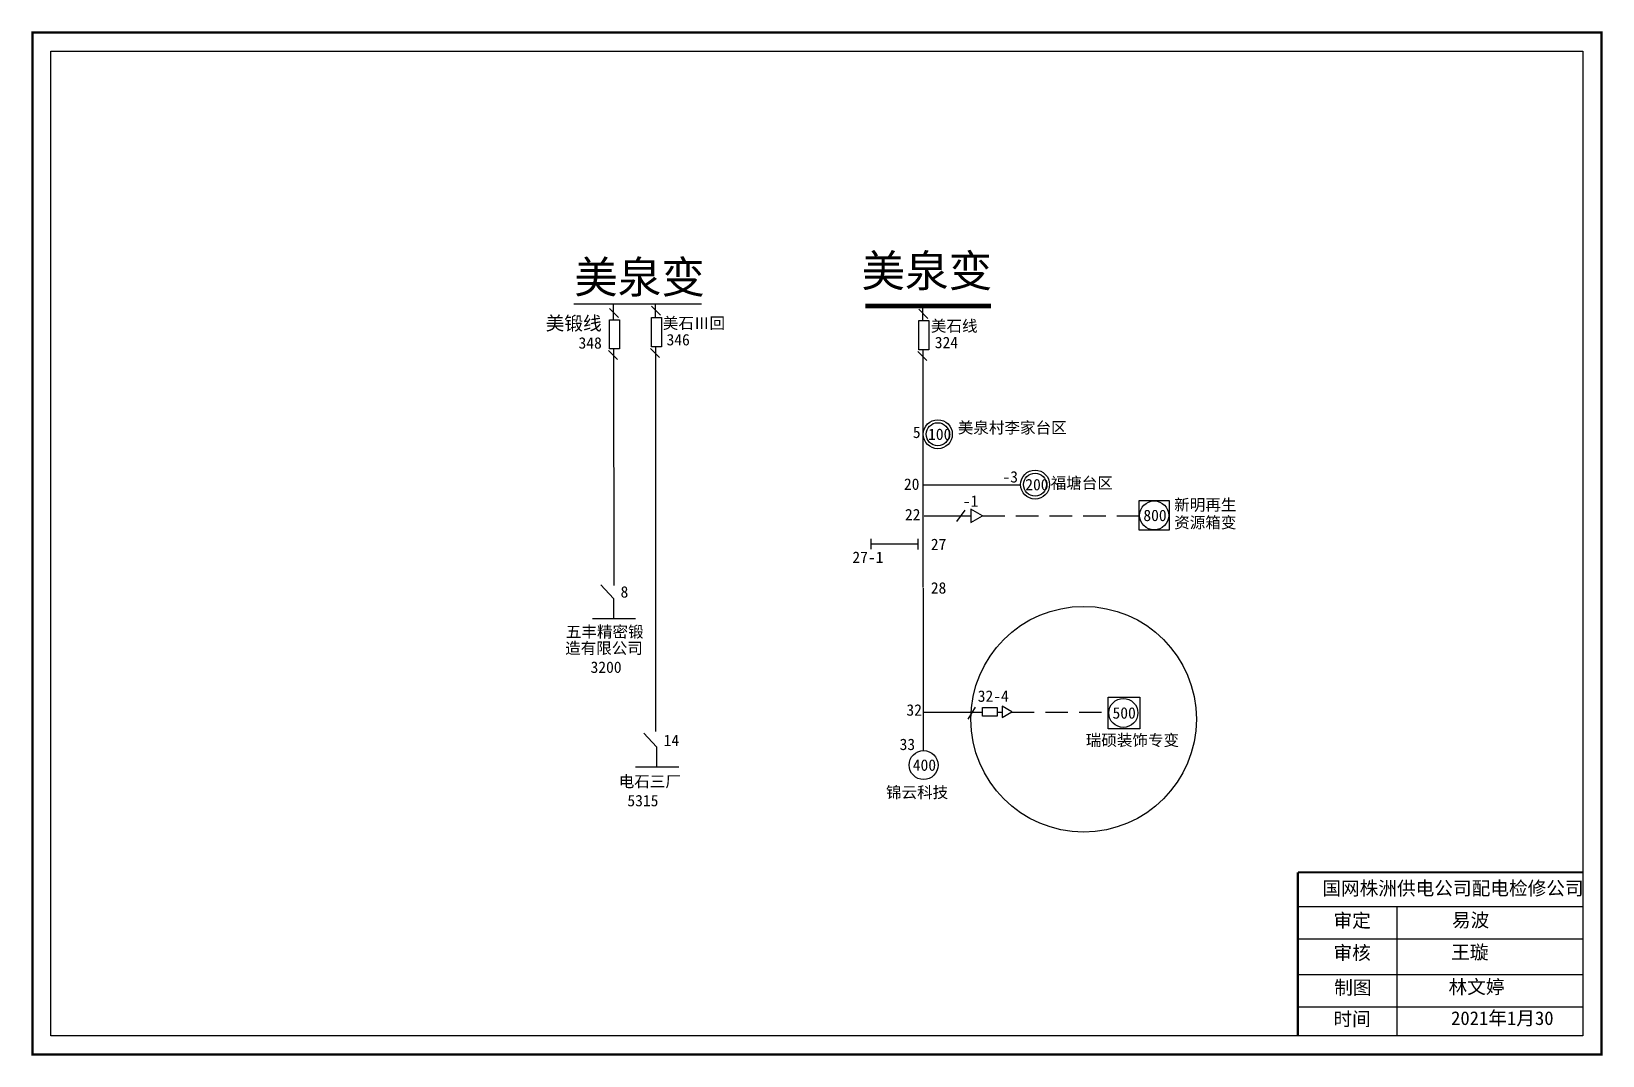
# Model space of a CAD drawing. Extents: x 0 to 344, y 0 to 224.
import ezdxf

# ---------------------------------------------------------------- set-up
doc = ezdxf.new("R2010")
doc.units = 0
doc.header["$LTSCALE"] = 0.774411
doc.linetypes.add('ACAD_ISO02W100', pattern=[15, 12, -3])
doc.linetypes.add('DASHED2', pattern=[9.525, 6.35, -3.175])
doc.layers.get('0').update_dxf_attribs({"linetype": 'CONTINUOUS'})
doc.layers.add('Layer2', color=1, linetype='CONTINUOUS')
doc.styles.get("Standard").update_dxf_attribs({"font": '', "height": 2.5})
doc.styles.add('字体', font='', dxfattribs={"height": 2.5})
doc.styles.get('Standard').set_extended_font_data('SimSun')
doc.styles.get('字体').set_extended_font_data('SimSun')

msp = doc.modelspace()

# ---------------------------------------------------------------- linework, layer by layer
at = {"linetype": 'Continuous'}
for p, q in [((146.59, 164.4), (118.61, 164.39)), ((128.45, 161.5), (126.47, 163.48)), ((137.67, 161.97), (135.69, 163.94)), ((196.28, 161.29), (194.3, 163.27)), ((136.57, 155.04), (136.55, 70.74)), ((128.23, 152.27), (126.25, 154.24)), ((127.35, 154.57), (127.39, 102.71)), ((137.45, 152.73), (135.47, 154.71)), ((196.06, 152.06), (194.08, 154.03)), ((195.18, 154.36), (195.18, 102.29)), ((195.18, 124.78), (216.52, 124.78)), ((195.41, 118), (205.67, 118)), ((202.64, 116.76), (204.41, 119.23)), ((183.85, 110.7), (183.85, 113)), ((194.15, 111.81), (183.91, 111.81)), ((194.15, 110.64), (194.15, 113)), ((124.54, 102.88), (127.31, 99.88)), ((195.19, 102.18), (195.19, 66.55)), ((127.31, 99.88), (127.31, 95.5)), ((122.69, 95.5), (132.16, 95.5)), ((134, 70.35), (136.78, 67.35)), ((136.78, 67.35), (136.78, 62.97)), ((132.16, 62.97), (141.63, 62.97)), ((277.39, 32.36), (339.76, 32.36)), ((299.04, 32.36), (299.04, 4.03)), ((277.39, 25.26), (339.76, 25.26)), ((277.39, 17.51), (339.76, 17.51)), ((277.39, 10.41), (339.76, 10.41))]:
    msp.add_line(p, q, dxfattribs=at)
at = {"linetype": 'ACAD_ISO02W100'}
for p, q in [((127.32, 161), (127.31, 164.39)), ((136.53, 161.47), (136.53, 164.56)), ((195.14, 160.79), (195.14, 163.88)), ((126.43, 154.6), (126.43, 161)), ((126.43, 161), (128.64, 161)), ((128.64, 161), (128.64, 154.6)), ((135.65, 155.07), (135.65, 161.47)), ((135.65, 161.47), (137.86, 161.47)), ((137.86, 161.47), (137.86, 155.07)), ((137.86, 155.07), (135.65, 155.07)), ((128.64, 154.6), (126.43, 154.6))]:
    msp.add_line(p, q, dxfattribs=at)
at = {"color": 0, "linetype": 'DASHED2'}
for p, q in [((208.2, 118), (242.58, 118)), ((214.66, 74.98), (235.78, 74.98))]:
    msp.add_line(p, q, dxfattribs=at)
at = {"color": 0, "linetype": 'Continuous'}
for p, q in [((205.09, 73.41), (206.73, 76.09)), ((195.2, 74.94), (208.34, 74.94)), ((211.42, 74.95), (212.66, 74.95))]:
    msp.add_line(p, q, dxfattribs=at)
at = {"color": 0}
for p, q in [((214.66, 75.07), (212.51, 76.31)), ((212.51, 76.31), (212.51, 73.83)), ((212.51, 73.83), (214.66, 75.07))]:
    msp.add_line(p, q, dxfattribs=at)
at = {"linetype": 'Continuous', "const_width": 0.5}
msp.add_lwpolyline([(-0.04, 223.92), (343.93, 223.92), (343.93, -0.04), (-0.04, -0.04)], close=True, dxfattribs=at)
at = {"linetype": 'Continuous'}
msp.add_lwpolyline([(4, 219.88), (339.89, 219.88), (339.89, 4), (4, 4)], close=True, dxfattribs=at)
for points, const_width in [([(210.13, 164), (182.57, 164)], 1), ([(277.35, 39.87), (277.35, 4.14)], 0.5), ([(277.39, 39.87), (339.76, 39.87)], 0.5)]:
    msp.add_lwpolyline(points, dxfattribs=dict(at, const_width=const_width))
at = {"linetype": 'ACAD_ISO02W100'}
msp.add_lwpolyline([(196.46, 154.39), (194.25, 154.39), (194.25, 160.79), (196.46, 160.79)], close=True, dxfattribs=at)
at = {"color": 0, "linetype": 'Continuous'}
for points in [[(242.58, 121.34), (249.14, 121.34), (249.14, 114.85), (242.58, 114.85)], [(208.2, 118), (205.67, 119.46), (205.67, 116.53)], [(208.25, 74.11), (208.25, 76), (211.43, 76), (211.43, 74.11)], [(235.78, 78.23), (242.7, 78.23), (242.7, 71.31), (235.78, 71.31)]]:
    msp.add_lwpolyline(points, close=True, dxfattribs=at)
at = {"color": 1, "linetype": 'Continuous'}
msp.add_circle((230.4, 73.43), 24.73, dxfattribs=at)
at = {"layer": 'Layer2', "color": 7, "linetype": 'Continuous'}
for centre, radius in [((198.43, 135.89), 3.18), ((198.43, 135.89), 2.52), ((219.75, 124.85), 3.18), ((219.75, 124.85), 2.52)]:
    msp.add_circle(centre, radius, dxfattribs=at)
at = {"layer": 'Layer2', "color": 0, "linetype": 'Continuous'}
for centre in [(245.87, 118.1), (239.11, 74.8), (195.32, 63.38)]:
    msp.add_circle(centre, 3.18, dxfattribs=at)

# ---------------------------------------------------------------- texts
at = {"linetype": 'Continuous', "style": '字体'}
for s, height, p in [('美泉变', 7, (118.72, 166.82)), ('新明再生', 2.5, (250.26, 119.17)), ('资源箱变', 2.5, (250.26, 115.29)), ('五丰精密锻', 2.5, (116.88, 91.34)), ('造有限公司', 2.5, (116.72, 87.75)), ('3200', 2.5, (122.3, 83.58)), ('电石三厂', 2.5, (128.47, 58.53)), ('5315', 2.5, (130.38, 54.34))]:
    msp.add_text(s, height=height, dxfattribs=at).set_placement(p)
at = {"linetype": 'Continuous'}
for s, p in [('348', (119.66, 154.65)), ('346', (138.96, 155.36)), ('8', (128.88, 100.08)), ('14', (138.33, 67.55))]:
    msp.add_text(s, height=2.5, dxfattribs=at).set_placement(p)
at = {"color": 0, "linetype": 'Continuous', "style": '字体'}
for s, p in [('瑞硕装饰专变', (230.87, 67.58)), ('锦云科技', (187.08, 56.16))]:
    msp.add_text(s, height=2.5, dxfattribs=at).set_placement(p)
at = {"linetype": 'Continuous', "attachment_point": 1, "style": '字体'}
for s, insert, char_height, width in [('美泉变', (181.7, 175.21), 7, 27.4955), ('{\\fSimSun|b0|i0|c134|p2;美锻线}', (112.47, 161.7), 3, 17.0781), ('美石Ⅲ回', (138.14, 161.48), 2.5, 14.2318), ('美石线', (196.92, 160.87), 2.5, 10.5993), ('美泉村李家台区', (202.82, 138.58), 2.5, 27.1887), ('福塘台区', (223.18, 126.46), 2.5, 18.9004), ('国网株洲供电公司配电检修公司', (282.74, 37.87), 3, 82.0179), ('审定', (285.18, 30.81), 3, 23.4615), ('易波', (311.16, 30.9), 3, 23.4615), ('审核', (285.18, 23.74), 3, 23.4615), ('王璇', (310.99, 23.87), 3, 33.0539), ('制图', (285.34, 16.12), 3, 23.4615), ('林文婷', (310.41, 16.26), 3, 46.9091), ('时间', (285.18, 9.24), 3, 23.4615), ('2021年1月30', (310.97, 9.41), 3, 23.4615)]:
    msp.add_mtext(s, dxfattribs=dict(at, insert=insert, char_height=char_height, width=width))
at = {"linetype": 'Continuous', "char_height": 2.5, "width": 5.6554, "attachment_point": 1}
for s, insert in [('324', (197.77, 157.25)), ('20', (191, 126.2)), ('-1', (203.9, 122.48)), ('22', (191.23, 119.52)), ('27', (196.9, 113)), ('27-1', (179.71, 110.17)), ('28', (196.9, 103.46))]:
    msp.add_mtext(s, dxfattribs=dict(at, insert=insert))
at = {"layer": 'Layer2', "color": 7, "linetype": 'Continuous', "char_height": 2.5, "attachment_point": 1}
for s, insert, width in [('5', (192.96, 137.56), 2.9737), ('100', (196.3, 137.14), 2.8321), ('-3', (212.61, 127.8), 2.9737), ('200', (217.61, 126.1), 2.8321)]:
    msp.add_mtext(s, dxfattribs=dict(at, insert=insert, width=width))
at = {"layer": 'Layer2', "color": 0, "linetype": 'Continuous', "char_height": 2.5, "attachment_point": 1}
for s, insert, width in [('800', (243.5, 119.35), 2.8321), ('32-4', (207.19, 79.74), 6.4354), ('32', (191.55, 76.7), 2.9737), ('500', (236.74, 76.05), 2.8321), ('33', (190.06, 69.17), 2.9737), ('400', (192.95, 64.63), 2.8321)]:
    msp.add_mtext(s, dxfattribs=dict(at, insert=insert, width=width))

doc.saveas('drawing.dxf')
